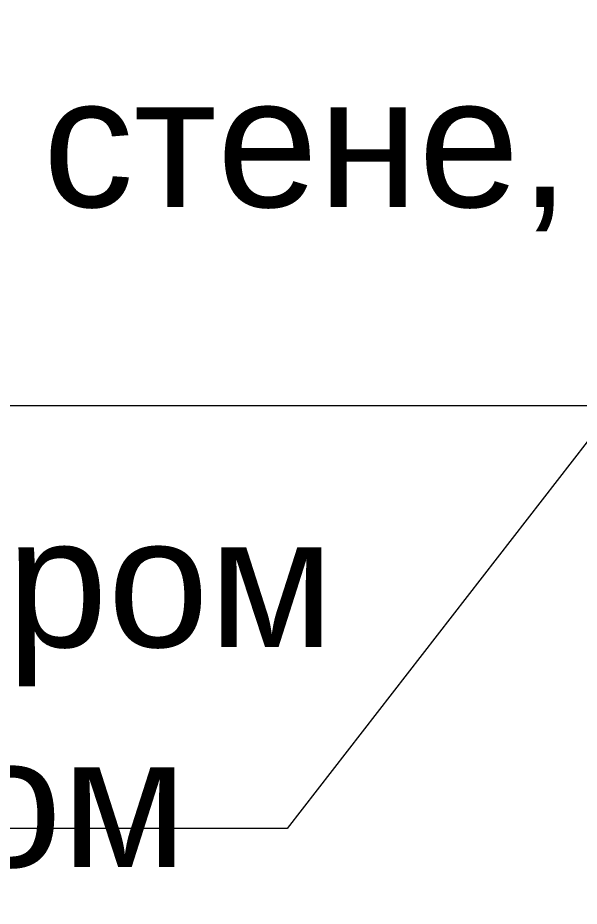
# Model space of a CAD drawing. Header units: millimetres. Extents: x -3817 to 677485, y -22715 to 103890.
# Drawn here: x 450107 to 450984, y 4736 to 6125 of the extents above; entities that cross this region are included whole.
import ezdxf

# ---------------------------------------------------------------- set-up
doc = ezdxf.new("R2010")
doc.units = ezdxf.units.MM
doc.layers.add('PDF _Геометрия', color=7, linetype='Continuous', true_color=0x1d1d1d)
doc.layers.add('PDF _Текст', color=7, linetype='Continuous')
doc.styles.add('PDF GOST-Common', font='arial.ttf')

msp = doc.modelspace()

# ---------------------------------------------------------------- linework, layer by layer
at = {"layer": 'PDF _Геометрия', "color": 250, "lineweight": 9, "true_color": 0x3c3c3c}
msp.add_lwpolyline([(452074.5, 6853.2), (451859.5, 6640.2), (451921.9, 6591.9), (452074.5, 6853.2), (450528.2, 4857.6), (449919.7, 4857.6)], dxfattribs=at)
at = {"layer": 'PDF _Геометрия', "color": 253, "lineweight": 9, "true_color": 0xaaaaaa}
msp.add_lwpolyline([(447842.7, 5519), (450038.6, 5519), (452538.6, 5519)], dxfattribs=at)

# ---------------------------------------------------------------- texts
at = {"layer": 'PDF _Текст', "color": 250, "true_color": 0x3c3c3c, "char_height": 203.2, "attachment_point": 4, "style": 'PDF GOST-Common'}
for s, insert in [('Выполнить рисунки на стене,', (447092, 5900.3)), ('согласовать с дизайнером ', (447092, 5212.4)), ('проекта перед выкрасом', (447092, 4868.5))]:
    msp.add_mtext(s, dxfattribs=dict(at, insert=insert))

doc.saveas('drawing.dxf')
